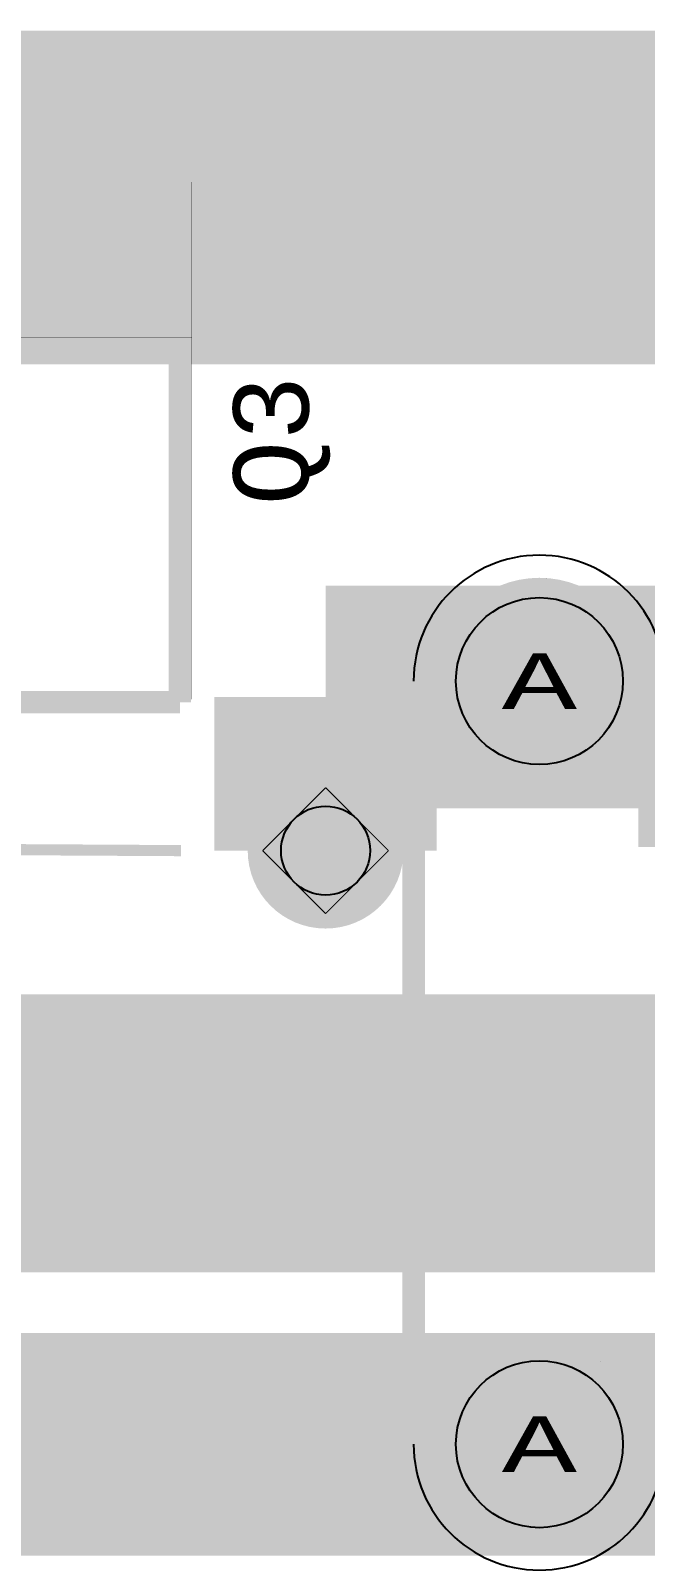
# Model space of a CAD drawing. Extents: x -3 to 268, y -4 to 76.
# Drawn here: x 36.83 to 42.35, y 46.45 to 60.2 of the extents above; entities that cross this region are included whole.
import ezdxf
from ezdxf.enums import TextEntityAlignment as Align

# ---------------------------------------------------------------- set-up
doc = ezdxf.new("R2010")
doc.units = 0
for name, color, linetype in [('3D_INFO_TOP', 1, 'CONTINUOUS'), ('COPPER_BOTTOM', 3, 'CONTINUOUS'), ('COPPER_TOP', 1, 'CONTINUOUS'), ('DRILL', 255, 'CONTINUOUS'), ('DRILL_SYMBOLS', 255, 'CONTINUOUS'), ('SILKSCREEN_TOP', 4, 'CONTINUOUS'), ('SOLDER_MASK_BOTTOM', 212, 'CONTINUOUS'), ('SOLDER_MASK_TOP', 200, 'CONTINUOUS')]:
    doc.layers.add(name, color=color, linetype=linetype)
doc.styles.add('MONOTxtStyle', font='monotxt')

msp = doc.modelspace()

# ---------------------------------------------------------------- hatches: boundary and pattern name
at = {"layer": 'COPPER_BOTTOM'}
for points in [[(42.3298, 54.356), (42.325332, 54.44694), (42.311972, 54.537004), (42.289849, 54.625326), (42.259175, 54.711053), (42.220246, 54.793361), (42.173437, 54.871458), (42.119199, 54.94459), (42.058054, 55.012054), (41.99059, 55.073199), (41.917458, 55.127437), (41.839361, 55.174246), (41.757053, 55.213175), (41.671326, 55.243849), (41.583004, 55.265972), (41.49294, 55.279332), (41.402, 55.2838), (41.31106, 55.279332), (41.220996, 55.265972), (41.132674, 55.243849), (41.046947, 55.213175), (40.964639, 55.174246), (40.886542, 55.127437), (40.81341, 55.073199), (40.745946, 55.012054), (40.684801, 54.94459), (40.630563, 54.871458), (40.583754, 54.793361), (40.544825, 54.711053), (40.514151, 54.625326), (40.492028, 54.537004), (40.478668, 54.44694), (40.4742, 54.356), (40.478668, 54.26506), (40.492028, 54.174996), (40.514151, 54.086674), (40.544825, 54.000947), (40.583754, 53.918639), (40.630563, 53.840542), (40.684801, 53.76741), (40.745946, 53.699946), (40.81341, 53.638801), (40.886542, 53.584563), (40.964639, 53.537754), (41.046947, 53.498825), (41.132674, 53.468151), (41.220996, 53.446028), (41.31106, 53.432668), (41.402, 53.4282), (41.402, 53.606), (41.328488, 53.609612), (41.255683, 53.620412), (41.184287, 53.638295), (41.114988, 53.663091), (41.048453, 53.69456), (40.985323, 53.732398), (40.926206, 53.776243), (40.87167, 53.82567), (40.822243, 53.880206), (40.778398, 53.939323), (40.74056, 54.002453), (40.709091, 54.068988), (40.684295, 54.138287), (40.666412, 54.209683), (40.655612, 54.282488), (40.652, 54.356), (40.655612, 54.429512), (40.666412, 54.502317), (40.684295, 54.573713), (40.709091, 54.643012), (40.74056, 54.709547), (40.778398, 54.772677), (40.822243, 54.831794), (40.87167, 54.88633), (40.926206, 54.935757), (40.985323, 54.979602), (41.048453, 55.01744), (41.114988, 55.048909), (41.184287, 55.073705), (41.255683, 55.091588), (41.328488, 55.102388), (41.402, 55.106), (41.475512, 55.102388), (41.548317, 55.091588), (41.619713, 55.073705), (41.689012, 55.048909), (41.755547, 55.01744), (41.818677, 54.979602), (41.877794, 54.935757), (41.93233, 54.88633), (41.981757, 54.831794), (42.025602, 54.772677), (42.06344, 54.709547), (42.094909, 54.643012), (42.119705, 54.573713), (42.137588, 54.502317), (42.148388, 54.429512), (42.152, 54.356), (42.148388, 54.282488), (42.137588, 54.209683), (42.119705, 54.138287), (42.094909, 54.068988), (42.06344, 54.002453), (42.025602, 53.939323), (41.981757, 53.880206), (41.93233, 53.82567), (41.877794, 53.776243), (41.818677, 53.732398), (41.755547, 53.69456), (41.689012, 53.663091), (41.619713, 53.638295), (41.548317, 53.620412), (41.475512, 53.609612), (41.402, 53.606), (41.402, 53.4282), (41.49294, 53.432668), (41.583004, 53.446028), (41.671326, 53.468151), (41.757053, 53.498825), (41.839361, 53.537754), (41.917458, 53.584563), (41.99059, 53.638801), (42.058054, 53.699946), (42.119199, 53.76741), (42.173437, 53.840542), (42.220246, 53.918639), (42.259175, 54.000947), (42.289849, 54.086674), (42.311972, 54.174996), (42.325332, 54.26506)], [(42.3298, 47.498), (42.325332, 47.58894), (42.311972, 47.679004), (42.289849, 47.767326), (42.259175, 47.853053), (42.220246, 47.935361), (42.173437, 48.013458), (42.119199, 48.08659), (42.058054, 48.154054), (41.99059, 48.215199), (41.917458, 48.269437), (41.839361, 48.316246), (41.757053, 48.355175), (41.671326, 48.385849), (41.583004, 48.407972), (41.49294, 48.421332), (41.402, 48.4258), (41.31106, 48.421332), (41.220996, 48.407972), (41.132674, 48.385849), (41.046947, 48.355175), (40.964639, 48.316246), (40.886542, 48.269437), (40.81341, 48.215199), (40.745946, 48.154054), (40.684801, 48.08659), (40.630563, 48.013458), (40.583754, 47.935361), (40.544825, 47.853053), (40.514151, 47.767326), (40.492028, 47.679004), (40.478668, 47.58894), (40.4742, 47.498), (40.478668, 47.40706), (40.492028, 47.316996), (40.514151, 47.228674), (40.544825, 47.142947), (40.583754, 47.060639), (40.630563, 46.982542), (40.684801, 46.90941), (40.745946, 46.841946), (40.81341, 46.780801), (40.886542, 46.726563), (40.964639, 46.679754), (41.046947, 46.640825), (41.132674, 46.610151), (41.220996, 46.588028), (41.31106, 46.574668), (41.402, 46.5702), (41.402, 46.748), (41.328488, 46.751612), (41.255683, 46.762412), (41.184287, 46.780295), (41.114988, 46.805091), (41.048453, 46.83656), (40.985323, 46.874398), (40.926206, 46.918243), (40.87167, 46.96767), (40.822243, 47.022206), (40.778398, 47.081323), (40.74056, 47.144453), (40.709091, 47.210988), (40.684295, 47.280287), (40.666412, 47.351683), (40.655612, 47.424488), (40.652, 47.498), (40.655612, 47.571512), (40.666412, 47.644317), (40.684295, 47.715713), (40.709091, 47.785012), (40.74056, 47.851547), (40.778398, 47.914677), (40.822243, 47.973794), (40.87167, 48.02833), (40.926206, 48.077757), (40.985323, 48.121602), (41.048453, 48.15944), (41.114988, 48.190909), (41.184287, 48.215705), (41.255683, 48.233588), (41.328488, 48.244388), (41.402, 48.248), (41.475512, 48.244388), (41.548317, 48.233588), (41.619713, 48.215705), (41.689012, 48.190909), (41.755547, 48.15944), (41.818677, 48.121602), (41.877794, 48.077757), (41.93233, 48.02833), (41.981757, 47.973794), (42.025602, 47.914677), (42.06344, 47.851547), (42.094909, 47.785012), (42.119705, 47.715713), (42.137588, 47.644317), (42.148388, 47.571512), (42.152, 47.498), (42.148388, 47.424488), (42.137588, 47.351683), (42.119705, 47.280287), (42.094909, 47.210988), (42.06344, 47.144453), (42.025602, 47.081323), (41.981757, 47.022206), (41.93233, 46.96767), (41.877794, 46.918243), (41.818677, 46.874398), (41.755547, 46.83656), (41.689012, 46.805091), (41.619713, 46.780295), (41.548317, 46.762412), (41.475512, 46.751612), (41.402, 46.748), (41.402, 46.5702), (41.49294, 46.574668), (41.583004, 46.588028), (41.671326, 46.610151), (41.757053, 46.640825), (41.839361, 46.679754), (41.917458, 46.726563), (41.99059, 46.780801), (42.058054, 46.841946), (42.119199, 46.90941), (42.173437, 46.982542), (42.220246, 47.060639), (42.259175, 47.142947), (42.289849, 47.228674), (42.311972, 47.316996), (42.325332, 47.40706)]]:
    msp.add_hatch(color=256, dxfattribs=at).paths.add_polyline_path(points)
h = msp.add_hatch(color=256, dxfattribs=at)
edge = h.paths.add_edge_path()
edge.add_arc((39.48, 52.832), 0.7, 0, 360)
edge = h.paths.add_edge_path()
edge.add_arc((39.48, 52.832), 0.4, 0, 360)
at = {"layer": 'COPPER_TOP'}
for points in [[(42.3298, 54.356), (42.325332, 54.44694), (42.311972, 54.537004), (42.289849, 54.625326), (42.259175, 54.711053), (42.220246, 54.793361), (42.173437, 54.871458), (42.119199, 54.94459), (42.058054, 55.012054), (41.99059, 55.073199), (41.917458, 55.127437), (41.839361, 55.174246), (41.757053, 55.213175), (41.671326, 55.243849), (41.583004, 55.265972), (41.49294, 55.279332), (41.402, 55.2838), (41.31106, 55.279332), (41.220996, 55.265972), (41.132674, 55.243849), (41.046947, 55.213175), (40.964639, 55.174246), (40.886542, 55.127437), (40.81341, 55.073199), (40.745946, 55.012054), (40.684801, 54.94459), (40.630563, 54.871458), (40.583754, 54.793361), (40.544825, 54.711053), (40.514151, 54.625326), (40.492028, 54.537004), (40.478668, 54.44694), (40.4742, 54.356), (40.478668, 54.26506), (40.492028, 54.174996), (40.514151, 54.086674), (40.544825, 54.000947), (40.583754, 53.918639), (40.630563, 53.840542), (40.684801, 53.76741), (40.745946, 53.699946), (40.81341, 53.638801), (40.886542, 53.584563), (40.964639, 53.537754), (41.046947, 53.498825), (41.132674, 53.468151), (41.220996, 53.446028), (41.31106, 53.432668), (41.402, 53.4282), (41.402, 53.606), (41.328488, 53.609612), (41.255683, 53.620412), (41.184287, 53.638295), (41.114988, 53.663091), (41.048453, 53.69456), (40.985323, 53.732398), (40.926206, 53.776243), (40.87167, 53.82567), (40.822243, 53.880206), (40.778398, 53.939323), (40.74056, 54.002453), (40.709091, 54.068988), (40.684295, 54.138287), (40.666412, 54.209683), (40.655612, 54.282488), (40.652, 54.356), (40.655612, 54.429512), (40.666412, 54.502317), (40.684295, 54.573713), (40.709091, 54.643012), (40.74056, 54.709547), (40.778398, 54.772677), (40.822243, 54.831794), (40.87167, 54.88633), (40.926206, 54.935757), (40.985323, 54.979602), (41.048453, 55.01744), (41.114988, 55.048909), (41.184287, 55.073705), (41.255683, 55.091588), (41.328488, 55.102388), (41.402, 55.106), (41.475512, 55.102388), (41.548317, 55.091588), (41.619713, 55.073705), (41.689012, 55.048909), (41.755547, 55.01744), (41.818677, 54.979602), (41.877794, 54.935757), (41.93233, 54.88633), (41.981757, 54.831794), (42.025602, 54.772677), (42.06344, 54.709547), (42.094909, 54.643012), (42.119705, 54.573713), (42.137588, 54.502317), (42.148388, 54.429512), (42.152, 54.356), (42.148388, 54.282488), (42.137588, 54.209683), (42.119705, 54.138287), (42.094909, 54.068988), (42.06344, 54.002453), (42.025602, 53.939323), (41.981757, 53.880206), (41.93233, 53.82567), (41.877794, 53.776243), (41.818677, 53.732398), (41.755547, 53.69456), (41.689012, 53.663091), (41.619713, 53.638295), (41.548317, 53.620412), (41.475512, 53.609612), (41.402, 53.606), (41.402, 53.4282), (41.49294, 53.432668), (41.583004, 53.446028), (41.671326, 53.468151), (41.757053, 53.498825), (41.839361, 53.537754), (41.917458, 53.584563), (41.99059, 53.638801), (42.058054, 53.699946), (42.119199, 53.76741), (42.173437, 53.840542), (42.220246, 53.918639), (42.259175, 54.000947), (42.289849, 54.086674), (42.311972, 54.174996), (42.325332, 54.26506)], [(42.3298, 47.498), (42.325332, 47.58894), (42.311972, 47.679004), (42.289849, 47.767326), (42.259175, 47.853053), (42.220246, 47.935361), (42.173437, 48.013458), (42.119199, 48.08659), (42.058054, 48.154054), (41.99059, 48.215199), (41.917458, 48.269437), (41.839361, 48.316246), (41.757053, 48.355175), (41.671326, 48.385849), (41.583004, 48.407972), (41.49294, 48.421332), (41.402, 48.4258), (41.31106, 48.421332), (41.220996, 48.407972), (41.132674, 48.385849), (41.046947, 48.355175), (40.964639, 48.316246), (40.886542, 48.269437), (40.81341, 48.215199), (40.745946, 48.154054), (40.684801, 48.08659), (40.630563, 48.013458), (40.583754, 47.935361), (40.544825, 47.853053), (40.514151, 47.767326), (40.492028, 47.679004), (40.478668, 47.58894), (40.4742, 47.498), (40.478668, 47.40706), (40.492028, 47.316996), (40.514151, 47.228674), (40.544825, 47.142947), (40.583754, 47.060639), (40.630563, 46.982542), (40.684801, 46.90941), (40.745946, 46.841946), (40.81341, 46.780801), (40.886542, 46.726563), (40.964639, 46.679754), (41.046947, 46.640825), (41.132674, 46.610151), (41.220996, 46.588028), (41.31106, 46.574668), (41.402, 46.5702), (41.402, 46.748), (41.328488, 46.751612), (41.255683, 46.762412), (41.184287, 46.780295), (41.114988, 46.805091), (41.048453, 46.83656), (40.985323, 46.874398), (40.926206, 46.918243), (40.87167, 46.96767), (40.822243, 47.022206), (40.778398, 47.081323), (40.74056, 47.144453), (40.709091, 47.210988), (40.684295, 47.280287), (40.666412, 47.351683), (40.655612, 47.424488), (40.652, 47.498), (40.655612, 47.571512), (40.666412, 47.644317), (40.684295, 47.715713), (40.709091, 47.785012), (40.74056, 47.851547), (40.778398, 47.914677), (40.822243, 47.973794), (40.87167, 48.02833), (40.926206, 48.077757), (40.985323, 48.121602), (41.048453, 48.15944), (41.114988, 48.190909), (41.184287, 48.215705), (41.255683, 48.233588), (41.328488, 48.244388), (41.402, 48.248), (41.475512, 48.244388), (41.548317, 48.233588), (41.619713, 48.215705), (41.689012, 48.190909), (41.755547, 48.15944), (41.818677, 48.121602), (41.877794, 48.077757), (41.93233, 48.02833), (41.981757, 47.973794), (42.025602, 47.914677), (42.06344, 47.851547), (42.094909, 47.785012), (42.119705, 47.715713), (42.137588, 47.644317), (42.148388, 47.571512), (42.152, 47.498), (42.148388, 47.424488), (42.137588, 47.351683), (42.119705, 47.280287), (42.094909, 47.210988), (42.06344, 47.144453), (42.025602, 47.081323), (41.981757, 47.022206), (41.93233, 46.96767), (41.877794, 46.918243), (41.818677, 46.874398), (41.755547, 46.83656), (41.689012, 46.805091), (41.619713, 46.780295), (41.548317, 46.762412), (41.475512, 46.751612), (41.402, 46.748), (41.402, 46.5702), (41.49294, 46.574668), (41.583004, 46.588028), (41.671326, 46.610151), (41.757053, 46.640825), (41.839361, 46.679754), (41.917458, 46.726563), (41.99059, 46.780801), (42.058054, 46.841946), (42.119199, 46.90941), (42.173437, 46.982542), (42.220246, 47.060639), (42.259175, 47.142947), (42.289849, 47.228674), (42.311972, 47.316996), (42.325332, 47.40706)]]:
    msp.add_hatch(color=256, dxfattribs=at).paths.add_polyline_path(points)
h = msp.add_hatch(color=256, dxfattribs=at)
edge = h.paths.add_edge_path()
edge.add_arc((39.48, 52.832), 0.7, 0, 360)
edge = h.paths.add_edge_path()
edge.add_arc((39.48, 52.832), 0.4, 0, 360)
at = {"layer": 'DRILL'}
h = msp.add_hatch(color=255, dxfattribs=at)
edge = h.paths.add_edge_path()
edge.add_arc((41.402, 54.356), 0.75, 0, 360)
h = msp.add_hatch(color=255, dxfattribs=at)
edge = h.paths.add_edge_path()
edge.add_arc((39.48, 52.832), 0.4, 0, 360)
h = msp.add_hatch(color=255, dxfattribs=at)
edge = h.paths.add_edge_path()
edge.add_arc((41.402, 47.498), 0.75, 0, 360)
at = {"layer": 'SOLDER_MASK_BOTTOM'}
for points in [[(42.3298, 54.356), (42.325332, 54.44694), (42.311972, 54.537004), (42.289849, 54.625326), (42.259175, 54.711053), (42.220246, 54.793361), (42.173437, 54.871458), (42.119199, 54.94459), (42.058054, 55.012054), (41.99059, 55.073199), (41.917458, 55.127437), (41.839361, 55.174246), (41.757053, 55.213175), (41.671326, 55.243849), (41.583004, 55.265972), (41.49294, 55.279332), (41.402, 55.2838), (41.31106, 55.279332), (41.220996, 55.265972), (41.132674, 55.243849), (41.046947, 55.213175), (40.964639, 55.174246), (40.886542, 55.127437), (40.81341, 55.073199), (40.745946, 55.012054), (40.684801, 54.94459), (40.630563, 54.871458), (40.583754, 54.793361), (40.544825, 54.711053), (40.514151, 54.625326), (40.492028, 54.537004), (40.478668, 54.44694), (40.4742, 54.356), (40.478668, 54.26506), (40.492028, 54.174996), (40.514151, 54.086674), (40.544825, 54.000947), (40.583754, 53.918639), (40.630563, 53.840542), (40.684801, 53.76741), (40.745946, 53.699946), (40.81341, 53.638801), (40.886542, 53.584563), (40.964639, 53.537754), (41.046947, 53.498825), (41.132674, 53.468151), (41.220996, 53.446028), (41.31106, 53.432668), (41.402, 53.4282), (41.402, 53.606), (41.328488, 53.609612), (41.255683, 53.620412), (41.184287, 53.638295), (41.114988, 53.663091), (41.048453, 53.69456), (40.985323, 53.732398), (40.926206, 53.776243), (40.87167, 53.82567), (40.822243, 53.880206), (40.778398, 53.939323), (40.74056, 54.002453), (40.709091, 54.068988), (40.684295, 54.138287), (40.666412, 54.209683), (40.655612, 54.282488), (40.652, 54.356), (40.655612, 54.429512), (40.666412, 54.502317), (40.684295, 54.573713), (40.709091, 54.643012), (40.74056, 54.709547), (40.778398, 54.772677), (40.822243, 54.831794), (40.87167, 54.88633), (40.926206, 54.935757), (40.985323, 54.979602), (41.048453, 55.01744), (41.114988, 55.048909), (41.184287, 55.073705), (41.255683, 55.091588), (41.328488, 55.102388), (41.402, 55.106), (41.475512, 55.102388), (41.548317, 55.091588), (41.619713, 55.073705), (41.689012, 55.048909), (41.755547, 55.01744), (41.818677, 54.979602), (41.877794, 54.935757), (41.93233, 54.88633), (41.981757, 54.831794), (42.025602, 54.772677), (42.06344, 54.709547), (42.094909, 54.643012), (42.119705, 54.573713), (42.137588, 54.502317), (42.148388, 54.429512), (42.152, 54.356), (42.148388, 54.282488), (42.137588, 54.209683), (42.119705, 54.138287), (42.094909, 54.068988), (42.06344, 54.002453), (42.025602, 53.939323), (41.981757, 53.880206), (41.93233, 53.82567), (41.877794, 53.776243), (41.818677, 53.732398), (41.755547, 53.69456), (41.689012, 53.663091), (41.619713, 53.638295), (41.548317, 53.620412), (41.475512, 53.609612), (41.402, 53.606), (41.402, 53.4282), (41.49294, 53.432668), (41.583004, 53.446028), (41.671326, 53.468151), (41.757053, 53.498825), (41.839361, 53.537754), (41.917458, 53.584563), (41.99059, 53.638801), (42.058054, 53.699946), (42.119199, 53.76741), (42.173437, 53.840542), (42.220246, 53.918639), (42.259175, 54.000947), (42.289849, 54.086674), (42.311972, 54.174996), (42.325332, 54.26506)], [(42.3298, 47.498), (42.325332, 47.58894), (42.311972, 47.679004), (42.289849, 47.767326), (42.259175, 47.853053), (42.220246, 47.935361), (42.173437, 48.013458), (42.119199, 48.08659), (42.058054, 48.154054), (41.99059, 48.215199), (41.917458, 48.269437), (41.839361, 48.316246), (41.757053, 48.355175), (41.671326, 48.385849), (41.583004, 48.407972), (41.49294, 48.421332), (41.402, 48.4258), (41.31106, 48.421332), (41.220996, 48.407972), (41.132674, 48.385849), (41.046947, 48.355175), (40.964639, 48.316246), (40.886542, 48.269437), (40.81341, 48.215199), (40.745946, 48.154054), (40.684801, 48.08659), (40.630563, 48.013458), (40.583754, 47.935361), (40.544825, 47.853053), (40.514151, 47.767326), (40.492028, 47.679004), (40.478668, 47.58894), (40.4742, 47.498), (40.478668, 47.40706), (40.492028, 47.316996), (40.514151, 47.228674), (40.544825, 47.142947), (40.583754, 47.060639), (40.630563, 46.982542), (40.684801, 46.90941), (40.745946, 46.841946), (40.81341, 46.780801), (40.886542, 46.726563), (40.964639, 46.679754), (41.046947, 46.640825), (41.132674, 46.610151), (41.220996, 46.588028), (41.31106, 46.574668), (41.402, 46.5702), (41.402, 46.748), (41.328488, 46.751612), (41.255683, 46.762412), (41.184287, 46.780295), (41.114988, 46.805091), (41.048453, 46.83656), (40.985323, 46.874398), (40.926206, 46.918243), (40.87167, 46.96767), (40.822243, 47.022206), (40.778398, 47.081323), (40.74056, 47.144453), (40.709091, 47.210988), (40.684295, 47.280287), (40.666412, 47.351683), (40.655612, 47.424488), (40.652, 47.498), (40.655612, 47.571512), (40.666412, 47.644317), (40.684295, 47.715713), (40.709091, 47.785012), (40.74056, 47.851547), (40.778398, 47.914677), (40.822243, 47.973794), (40.87167, 48.02833), (40.926206, 48.077757), (40.985323, 48.121602), (41.048453, 48.15944), (41.114988, 48.190909), (41.184287, 48.215705), (41.255683, 48.233588), (41.328488, 48.244388), (41.402, 48.248), (41.475512, 48.244388), (41.548317, 48.233588), (41.619713, 48.215705), (41.689012, 48.190909), (41.755547, 48.15944), (41.818677, 48.121602), (41.877794, 48.077757), (41.93233, 48.02833), (41.981757, 47.973794), (42.025602, 47.914677), (42.06344, 47.851547), (42.094909, 47.785012), (42.119705, 47.715713), (42.137588, 47.644317), (42.148388, 47.571512), (42.152, 47.498), (42.148388, 47.424488), (42.137588, 47.351683), (42.119705, 47.280287), (42.094909, 47.210988), (42.06344, 47.144453), (42.025602, 47.081323), (41.981757, 47.022206), (41.93233, 46.96767), (41.877794, 46.918243), (41.818677, 46.874398), (41.755547, 46.83656), (41.689012, 46.805091), (41.619713, 46.780295), (41.548317, 46.762412), (41.475512, 46.751612), (41.402, 46.748), (41.402, 46.5702), (41.49294, 46.574668), (41.583004, 46.588028), (41.671326, 46.610151), (41.757053, 46.640825), (41.839361, 46.679754), (41.917458, 46.726563), (41.99059, 46.780801), (42.058054, 46.841946), (42.119199, 46.90941), (42.173437, 46.982542), (42.220246, 47.060639), (42.259175, 47.142947), (42.289849, 47.228674), (42.311972, 47.316996), (42.325332, 47.40706)]]:
    msp.add_hatch(color=212, dxfattribs=at).paths.add_polyline_path(points)
h = msp.add_hatch(color=256, dxfattribs=at)
edge = h.paths.add_edge_path()
edge.add_arc((39.48, 52.832), 0.7, 0, 360)
edge = h.paths.add_edge_path()
edge.add_arc((39.48, 52.832), 0.4, 0, 360)
at = {"layer": 'SOLDER_MASK_TOP'}
for points in [[(42.3298, 54.356), (42.325332, 54.44694), (42.311972, 54.537004), (42.289849, 54.625326), (42.259175, 54.711053), (42.220246, 54.793361), (42.173437, 54.871458), (42.119199, 54.94459), (42.058054, 55.012054), (41.99059, 55.073199), (41.917458, 55.127437), (41.839361, 55.174246), (41.757053, 55.213175), (41.671326, 55.243849), (41.583004, 55.265972), (41.49294, 55.279332), (41.402, 55.2838), (41.31106, 55.279332), (41.220996, 55.265972), (41.132674, 55.243849), (41.046947, 55.213175), (40.964639, 55.174246), (40.886542, 55.127437), (40.81341, 55.073199), (40.745946, 55.012054), (40.684801, 54.94459), (40.630563, 54.871458), (40.583754, 54.793361), (40.544825, 54.711053), (40.514151, 54.625326), (40.492028, 54.537004), (40.478668, 54.44694), (40.4742, 54.356), (40.478668, 54.26506), (40.492028, 54.174996), (40.514151, 54.086674), (40.544825, 54.000947), (40.583754, 53.918639), (40.630563, 53.840542), (40.684801, 53.76741), (40.745946, 53.699946), (40.81341, 53.638801), (40.886542, 53.584563), (40.964639, 53.537754), (41.046947, 53.498825), (41.132674, 53.468151), (41.220996, 53.446028), (41.31106, 53.432668), (41.402, 53.4282), (41.402, 53.606), (41.328488, 53.609612), (41.255683, 53.620412), (41.184287, 53.638295), (41.114988, 53.663091), (41.048453, 53.69456), (40.985323, 53.732398), (40.926206, 53.776243), (40.87167, 53.82567), (40.822243, 53.880206), (40.778398, 53.939323), (40.74056, 54.002453), (40.709091, 54.068988), (40.684295, 54.138287), (40.666412, 54.209683), (40.655612, 54.282488), (40.652, 54.356), (40.655612, 54.429512), (40.666412, 54.502317), (40.684295, 54.573713), (40.709091, 54.643012), (40.74056, 54.709547), (40.778398, 54.772677), (40.822243, 54.831794), (40.87167, 54.88633), (40.926206, 54.935757), (40.985323, 54.979602), (41.048453, 55.01744), (41.114988, 55.048909), (41.184287, 55.073705), (41.255683, 55.091588), (41.328488, 55.102388), (41.402, 55.106), (41.475512, 55.102388), (41.548317, 55.091588), (41.619713, 55.073705), (41.689012, 55.048909), (41.755547, 55.01744), (41.818677, 54.979602), (41.877794, 54.935757), (41.93233, 54.88633), (41.981757, 54.831794), (42.025602, 54.772677), (42.06344, 54.709547), (42.094909, 54.643012), (42.119705, 54.573713), (42.137588, 54.502317), (42.148388, 54.429512), (42.152, 54.356), (42.148388, 54.282488), (42.137588, 54.209683), (42.119705, 54.138287), (42.094909, 54.068988), (42.06344, 54.002453), (42.025602, 53.939323), (41.981757, 53.880206), (41.93233, 53.82567), (41.877794, 53.776243), (41.818677, 53.732398), (41.755547, 53.69456), (41.689012, 53.663091), (41.619713, 53.638295), (41.548317, 53.620412), (41.475512, 53.609612), (41.402, 53.606), (41.402, 53.4282), (41.49294, 53.432668), (41.583004, 53.446028), (41.671326, 53.468151), (41.757053, 53.498825), (41.839361, 53.537754), (41.917458, 53.584563), (41.99059, 53.638801), (42.058054, 53.699946), (42.119199, 53.76741), (42.173437, 53.840542), (42.220246, 53.918639), (42.259175, 54.000947), (42.289849, 54.086674), (42.311972, 54.174996), (42.325332, 54.26506)], [(42.3298, 47.498), (42.325332, 47.58894), (42.311972, 47.679004), (42.289849, 47.767326), (42.259175, 47.853053), (42.220246, 47.935361), (42.173437, 48.013458), (42.119199, 48.08659), (42.058054, 48.154054), (41.99059, 48.215199), (41.917458, 48.269437), (41.839361, 48.316246), (41.757053, 48.355175), (41.671326, 48.385849), (41.583004, 48.407972), (41.49294, 48.421332), (41.402, 48.4258), (41.31106, 48.421332), (41.220996, 48.407972), (41.132674, 48.385849), (41.046947, 48.355175), (40.964639, 48.316246), (40.886542, 48.269437), (40.81341, 48.215199), (40.745946, 48.154054), (40.684801, 48.08659), (40.630563, 48.013458), (40.583754, 47.935361), (40.544825, 47.853053), (40.514151, 47.767326), (40.492028, 47.679004), (40.478668, 47.58894), (40.4742, 47.498), (40.478668, 47.40706), (40.492028, 47.316996), (40.514151, 47.228674), (40.544825, 47.142947), (40.583754, 47.060639), (40.630563, 46.982542), (40.684801, 46.90941), (40.745946, 46.841946), (40.81341, 46.780801), (40.886542, 46.726563), (40.964639, 46.679754), (41.046947, 46.640825), (41.132674, 46.610151), (41.220996, 46.588028), (41.31106, 46.574668), (41.402, 46.5702), (41.402, 46.748), (41.328488, 46.751612), (41.255683, 46.762412), (41.184287, 46.780295), (41.114988, 46.805091), (41.048453, 46.83656), (40.985323, 46.874398), (40.926206, 46.918243), (40.87167, 46.96767), (40.822243, 47.022206), (40.778398, 47.081323), (40.74056, 47.144453), (40.709091, 47.210988), (40.684295, 47.280287), (40.666412, 47.351683), (40.655612, 47.424488), (40.652, 47.498), (40.655612, 47.571512), (40.666412, 47.644317), (40.684295, 47.715713), (40.709091, 47.785012), (40.74056, 47.851547), (40.778398, 47.914677), (40.822243, 47.973794), (40.87167, 48.02833), (40.926206, 48.077757), (40.985323, 48.121602), (41.048453, 48.15944), (41.114988, 48.190909), (41.184287, 48.215705), (41.255683, 48.233588), (41.328488, 48.244388), (41.402, 48.248), (41.475512, 48.244388), (41.548317, 48.233588), (41.619713, 48.215705), (41.689012, 48.190909), (41.755547, 48.15944), (41.818677, 48.121602), (41.877794, 48.077757), (41.93233, 48.02833), (41.981757, 47.973794), (42.025602, 47.914677), (42.06344, 47.851547), (42.094909, 47.785012), (42.119705, 47.715713), (42.137588, 47.644317), (42.148388, 47.571512), (42.152, 47.498), (42.148388, 47.424488), (42.137588, 47.351683), (42.119705, 47.280287), (42.094909, 47.210988), (42.06344, 47.144453), (42.025602, 47.081323), (41.981757, 47.022206), (41.93233, 46.96767), (41.877794, 46.918243), (41.818677, 46.874398), (41.755547, 46.83656), (41.689012, 46.805091), (41.619713, 46.780295), (41.548317, 46.762412), (41.475512, 46.751612), (41.402, 46.748), (41.402, 46.5702), (41.49294, 46.574668), (41.583004, 46.588028), (41.671326, 46.610151), (41.757053, 46.640825), (41.839361, 46.679754), (41.917458, 46.726563), (41.99059, 46.780801), (42.058054, 46.841946), (42.119199, 46.90941), (42.173437, 46.982542), (42.220246, 47.060639), (42.259175, 47.142947), (42.289849, 47.228674), (42.311972, 47.316996), (42.325332, 47.40706)]]:
    msp.add_hatch(color=200, dxfattribs=at).paths.add_polyline_path(points)
h = msp.add_hatch(color=256, dxfattribs=at)
edge = h.paths.add_edge_path()
edge.add_arc((39.48, 52.832), 0.7, 0, 360)
edge = h.paths.add_edge_path()
edge.add_arc((39.48, 52.832), 0.4, 0, 360)

# ---------------------------------------------------------------- linework, layer by layer
at = {"layer": '3D_INFO_TOP', "color": 1, "const_width": 0.001}
for points in [[(27.762199, 58.840098), (38.277799, 58.840098)], [(27.762199, 58.840098), (38.277799, 58.840098)], [(38.277799, 58.840098), (38.277799, 54.191898)], [(38.277799, 58.840098), (38.277799, 57.443098)], [(38.277799, 57.443098), (27.762199, 57.443098)], [(38.277799, 54.191898), (27.762199, 54.191898)]]:
    msp.add_lwpolyline(points, dxfattribs=at)
at = {"layer": 'COPPER_BOTTOM', "color": 3}
for points, const_width in [([(12.6731, 58.7009), (78.4591, 58.7009)], 3), ([(39.48, 52.832), (39.48, 54.212)], 2), ([(39.48, 54.212), (43.29, 54.212)], 2), ([(43.29, 54.212), (43.29, 52.866)], 2), ([(59.436, 50.292), (15.748, 50.292)], 2.5), ([(69.596, 47.498), (26.416, 47.498)], 2)]:
    msp.add_lwpolyline(points, dxfattribs=dict(at, const_width=const_width))
at = {"layer": 'COPPER_BOTTOM', "const_width": 0.000001}
for points in [[(42.3298, 54.356), (42.325332, 54.44694), (42.311972, 54.537004), (42.289849, 54.625326), (42.259175, 54.711053), (42.220246, 54.793361), (42.173437, 54.871458), (42.119199, 54.94459), (42.058054, 55.012054), (41.99059, 55.073199), (41.917458, 55.127437), (41.839361, 55.174246), (41.757053, 55.213175), (41.671326, 55.243849), (41.583004, 55.265972), (41.49294, 55.279332), (41.402, 55.2838), (41.31106, 55.279332), (41.220996, 55.265972), (41.132674, 55.243849), (41.046947, 55.213175), (40.964639, 55.174246), (40.886542, 55.127437), (40.81341, 55.073199), (40.745946, 55.012054), (40.684801, 54.94459), (40.630563, 54.871458), (40.583754, 54.793361), (40.544825, 54.711053), (40.514151, 54.625326), (40.492028, 54.537004), (40.478668, 54.44694), (40.4742, 54.356), (40.478668, 54.26506), (40.492028, 54.174996), (40.514151, 54.086674), (40.544825, 54.000947), (40.583754, 53.918639), (40.630563, 53.840542), (40.684801, 53.76741), (40.745946, 53.699946), (40.81341, 53.638801), (40.886542, 53.584563), (40.964639, 53.537754), (41.046947, 53.498825), (41.132674, 53.468151), (41.220996, 53.446028), (41.31106, 53.432668), (41.402, 53.4282), (41.402, 53.606), (41.328488, 53.609612), (41.255683, 53.620412), (41.184287, 53.638295), (41.114988, 53.663091), (41.048453, 53.69456), (40.985323, 53.732398), (40.926206, 53.776243), (40.87167, 53.82567), (40.822243, 53.880206), (40.778398, 53.939323), (40.74056, 54.002453), (40.709091, 54.068988), (40.684295, 54.138287), (40.666412, 54.209683), (40.655612, 54.282488), (40.652, 54.356), (40.655612, 54.429512), (40.666412, 54.502317), (40.684295, 54.573713), (40.709091, 54.643012), (40.74056, 54.709547), (40.778398, 54.772677), (40.822243, 54.831794), (40.87167, 54.88633), (40.926206, 54.935757), (40.985323, 54.979602), (41.048453, 55.01744), (41.114988, 55.048909), (41.184287, 55.073705), (41.255683, 55.091588), (41.328488, 55.102388), (41.402, 55.106), (41.475512, 55.102388), (41.548317, 55.091588), (41.619713, 55.073705), (41.689012, 55.048909), (41.755547, 55.01744), (41.818677, 54.979602), (41.877794, 54.935757), (41.93233, 54.88633), (41.981757, 54.831794), (42.025602, 54.772677), (42.06344, 54.709547), (42.094909, 54.643012), (42.119705, 54.573713), (42.137588, 54.502317), (42.148388, 54.429512), (42.152, 54.356), (42.148388, 54.282488), (42.137588, 54.209683), (42.119705, 54.138287), (42.094909, 54.068988), (42.06344, 54.002453), (42.025602, 53.939323), (41.981757, 53.880206), (41.93233, 53.82567), (41.877794, 53.776243), (41.818677, 53.732398), (41.755547, 53.69456), (41.689012, 53.663091), (41.619713, 53.638295), (41.548317, 53.620412), (41.475512, 53.609612), (41.402, 53.606), (41.402, 53.4282), (41.49294, 53.432668), (41.583004, 53.446028), (41.671326, 53.468151), (41.757053, 53.498825), (41.839361, 53.537754), (41.917458, 53.584563), (41.99059, 53.638801), (42.058054, 53.699946), (42.119199, 53.76741), (42.173437, 53.840542), (42.220246, 53.918639), (42.259175, 54.000947), (42.289849, 54.086674), (42.311972, 54.174996), (42.325332, 54.26506), (42.3298, 54.356)], [(42.3298, 47.498), (42.325332, 47.58894), (42.311972, 47.679004), (42.289849, 47.767326), (42.259175, 47.853053), (42.220246, 47.935361), (42.173437, 48.013458), (42.119199, 48.08659), (42.058054, 48.154054), (41.99059, 48.215199), (41.917458, 48.269437), (41.839361, 48.316246), (41.757053, 48.355175), (41.671326, 48.385849), (41.583004, 48.407972), (41.49294, 48.421332), (41.402, 48.4258), (41.31106, 48.421332), (41.220996, 48.407972), (41.132674, 48.385849), (41.046947, 48.355175), (40.964639, 48.316246), (40.886542, 48.269437), (40.81341, 48.215199), (40.745946, 48.154054), (40.684801, 48.08659), (40.630563, 48.013458), (40.583754, 47.935361), (40.544825, 47.853053), (40.514151, 47.767326), (40.492028, 47.679004), (40.478668, 47.58894), (40.4742, 47.498), (40.478668, 47.40706), (40.492028, 47.316996), (40.514151, 47.228674), (40.544825, 47.142947), (40.583754, 47.060639), (40.630563, 46.982542), (40.684801, 46.90941), (40.745946, 46.841946), (40.81341, 46.780801), (40.886542, 46.726563), (40.964639, 46.679754), (41.046947, 46.640825), (41.132674, 46.610151), (41.220996, 46.588028), (41.31106, 46.574668), (41.402, 46.5702), (41.402, 46.748), (41.328488, 46.751612), (41.255683, 46.762412), (41.184287, 46.780295), (41.114988, 46.805091), (41.048453, 46.83656), (40.985323, 46.874398), (40.926206, 46.918243), (40.87167, 46.96767), (40.822243, 47.022206), (40.778398, 47.081323), (40.74056, 47.144453), (40.709091, 47.210988), (40.684295, 47.280287), (40.666412, 47.351683), (40.655612, 47.424488), (40.652, 47.498), (40.655612, 47.571512), (40.666412, 47.644317), (40.684295, 47.715713), (40.709091, 47.785012), (40.74056, 47.851547), (40.778398, 47.914677), (40.822243, 47.973794), (40.87167, 48.02833), (40.926206, 48.077757), (40.985323, 48.121602), (41.048453, 48.15944), (41.114988, 48.190909), (41.184287, 48.215705), (41.255683, 48.233588), (41.328488, 48.244388), (41.402, 48.248), (41.475512, 48.244388), (41.548317, 48.233588), (41.619713, 48.215705), (41.689012, 48.190909), (41.755547, 48.15944), (41.818677, 48.121602), (41.877794, 48.077757), (41.93233, 48.02833), (41.981757, 47.973794), (42.025602, 47.914677), (42.06344, 47.851547), (42.094909, 47.785012), (42.119705, 47.715713), (42.137588, 47.644317), (42.148388, 47.571512), (42.152, 47.498), (42.148388, 47.424488), (42.137588, 47.351683), (42.119705, 47.280287), (42.094909, 47.210988), (42.06344, 47.144453), (42.025602, 47.081323), (41.981757, 47.022206), (41.93233, 46.96767), (41.877794, 46.918243), (41.818677, 46.874398), (41.755547, 46.83656), (41.689012, 46.805091), (41.619713, 46.780295), (41.548317, 46.762412), (41.475512, 46.751612), (41.402, 46.748), (41.402, 46.5702), (41.49294, 46.574668), (41.583004, 46.588028), (41.671326, 46.610151), (41.757053, 46.640825), (41.839361, 46.679754), (41.917458, 46.726563), (41.99059, 46.780801), (42.058054, 46.841946), (42.119199, 46.90941), (42.173437, 46.982542), (42.220246, 47.060639), (42.259175, 47.142947), (42.289849, 47.228674), (42.311972, 47.316996), (42.325332, 47.40706), (42.3298, 47.498)]]:
    msp.add_lwpolyline(points, dxfattribs=at)
at = {"layer": 'COPPER_TOP', "const_width": 0.000001}
for points in [[(42.3298, 54.356), (42.325332, 54.44694), (42.311972, 54.537004), (42.289849, 54.625326), (42.259175, 54.711053), (42.220246, 54.793361), (42.173437, 54.871458), (42.119199, 54.94459), (42.058054, 55.012054), (41.99059, 55.073199), (41.917458, 55.127437), (41.839361, 55.174246), (41.757053, 55.213175), (41.671326, 55.243849), (41.583004, 55.265972), (41.49294, 55.279332), (41.402, 55.2838), (41.31106, 55.279332), (41.220996, 55.265972), (41.132674, 55.243849), (41.046947, 55.213175), (40.964639, 55.174246), (40.886542, 55.127437), (40.81341, 55.073199), (40.745946, 55.012054), (40.684801, 54.94459), (40.630563, 54.871458), (40.583754, 54.793361), (40.544825, 54.711053), (40.514151, 54.625326), (40.492028, 54.537004), (40.478668, 54.44694), (40.4742, 54.356), (40.478668, 54.26506), (40.492028, 54.174996), (40.514151, 54.086674), (40.544825, 54.000947), (40.583754, 53.918639), (40.630563, 53.840542), (40.684801, 53.76741), (40.745946, 53.699946), (40.81341, 53.638801), (40.886542, 53.584563), (40.964639, 53.537754), (41.046947, 53.498825), (41.132674, 53.468151), (41.220996, 53.446028), (41.31106, 53.432668), (41.402, 53.4282), (41.402, 53.606), (41.328488, 53.609612), (41.255683, 53.620412), (41.184287, 53.638295), (41.114988, 53.663091), (41.048453, 53.69456), (40.985323, 53.732398), (40.926206, 53.776243), (40.87167, 53.82567), (40.822243, 53.880206), (40.778398, 53.939323), (40.74056, 54.002453), (40.709091, 54.068988), (40.684295, 54.138287), (40.666412, 54.209683), (40.655612, 54.282488), (40.652, 54.356), (40.655612, 54.429512), (40.666412, 54.502317), (40.684295, 54.573713), (40.709091, 54.643012), (40.74056, 54.709547), (40.778398, 54.772677), (40.822243, 54.831794), (40.87167, 54.88633), (40.926206, 54.935757), (40.985323, 54.979602), (41.048453, 55.01744), (41.114988, 55.048909), (41.184287, 55.073705), (41.255683, 55.091588), (41.328488, 55.102388), (41.402, 55.106), (41.475512, 55.102388), (41.548317, 55.091588), (41.619713, 55.073705), (41.689012, 55.048909), (41.755547, 55.01744), (41.818677, 54.979602), (41.877794, 54.935757), (41.93233, 54.88633), (41.981757, 54.831794), (42.025602, 54.772677), (42.06344, 54.709547), (42.094909, 54.643012), (42.119705, 54.573713), (42.137588, 54.502317), (42.148388, 54.429512), (42.152, 54.356), (42.148388, 54.282488), (42.137588, 54.209683), (42.119705, 54.138287), (42.094909, 54.068988), (42.06344, 54.002453), (42.025602, 53.939323), (41.981757, 53.880206), (41.93233, 53.82567), (41.877794, 53.776243), (41.818677, 53.732398), (41.755547, 53.69456), (41.689012, 53.663091), (41.619713, 53.638295), (41.548317, 53.620412), (41.475512, 53.609612), (41.402, 53.606), (41.402, 53.4282), (41.49294, 53.432668), (41.583004, 53.446028), (41.671326, 53.468151), (41.757053, 53.498825), (41.839361, 53.537754), (41.917458, 53.584563), (41.99059, 53.638801), (42.058054, 53.699946), (42.119199, 53.76741), (42.173437, 53.840542), (42.220246, 53.918639), (42.259175, 54.000947), (42.289849, 54.086674), (42.311972, 54.174996), (42.325332, 54.26506), (42.3298, 54.356)], [(42.3298, 47.498), (42.325332, 47.58894), (42.311972, 47.679004), (42.289849, 47.767326), (42.259175, 47.853053), (42.220246, 47.935361), (42.173437, 48.013458), (42.119199, 48.08659), (42.058054, 48.154054), (41.99059, 48.215199), (41.917458, 48.269437), (41.839361, 48.316246), (41.757053, 48.355175), (41.671326, 48.385849), (41.583004, 48.407972), (41.49294, 48.421332), (41.402, 48.4258), (41.31106, 48.421332), (41.220996, 48.407972), (41.132674, 48.385849), (41.046947, 48.355175), (40.964639, 48.316246), (40.886542, 48.269437), (40.81341, 48.215199), (40.745946, 48.154054), (40.684801, 48.08659), (40.630563, 48.013458), (40.583754, 47.935361), (40.544825, 47.853053), (40.514151, 47.767326), (40.492028, 47.679004), (40.478668, 47.58894), (40.4742, 47.498), (40.478668, 47.40706), (40.492028, 47.316996), (40.514151, 47.228674), (40.544825, 47.142947), (40.583754, 47.060639), (40.630563, 46.982542), (40.684801, 46.90941), (40.745946, 46.841946), (40.81341, 46.780801), (40.886542, 46.726563), (40.964639, 46.679754), (41.046947, 46.640825), (41.132674, 46.610151), (41.220996, 46.588028), (41.31106, 46.574668), (41.402, 46.5702), (41.402, 46.748), (41.328488, 46.751612), (41.255683, 46.762412), (41.184287, 46.780295), (41.114988, 46.805091), (41.048453, 46.83656), (40.985323, 46.874398), (40.926206, 46.918243), (40.87167, 46.96767), (40.822243, 47.022206), (40.778398, 47.081323), (40.74056, 47.144453), (40.709091, 47.210988), (40.684295, 47.280287), (40.666412, 47.351683), (40.655612, 47.424488), (40.652, 47.498), (40.655612, 47.571512), (40.666412, 47.644317), (40.684295, 47.715713), (40.709091, 47.785012), (40.74056, 47.851547), (40.778398, 47.914677), (40.822243, 47.973794), (40.87167, 48.02833), (40.926206, 48.077757), (40.985323, 48.121602), (41.048453, 48.15944), (41.114988, 48.190909), (41.184287, 48.215705), (41.255683, 48.233588), (41.328488, 48.244388), (41.402, 48.248), (41.475512, 48.244388), (41.548317, 48.233588), (41.619713, 48.215705), (41.689012, 48.190909), (41.755547, 48.15944), (41.818677, 48.121602), (41.877794, 48.077757), (41.93233, 48.02833), (41.981757, 47.973794), (42.025602, 47.914677), (42.06344, 47.851547), (42.094909, 47.785012), (42.119705, 47.715713), (42.137588, 47.644317), (42.148388, 47.571512), (42.152, 47.498), (42.148388, 47.424488), (42.137588, 47.351683), (42.119705, 47.280287), (42.094909, 47.210988), (42.06344, 47.144453), (42.025602, 47.081323), (41.981757, 47.022206), (41.93233, 46.96767), (41.877794, 46.918243), (41.818677, 46.874398), (41.755547, 46.83656), (41.689012, 46.805091), (41.619713, 46.780295), (41.548317, 46.762412), (41.475512, 46.751612), (41.402, 46.748), (41.402, 46.5702), (41.49294, 46.574668), (41.583004, 46.588028), (41.671326, 46.610151), (41.757053, 46.640825), (41.839361, 46.679754), (41.917458, 46.726563), (41.99059, 46.780801), (42.058054, 46.841946), (42.119199, 46.90941), (42.173437, 46.982542), (42.220246, 47.060639), (42.259175, 47.142947), (42.289849, 47.228674), (42.311972, 47.316996), (42.325332, 47.40706), (42.3298, 47.498)]]:
    msp.add_lwpolyline(points, dxfattribs=at)
at = {"layer": 'DRILL', "color": 255}
for centre, radius in [((41.402, 54.356), 0.75), ((39.48, 52.832), 0.4), ((41.402, 47.498), 0.75)]:
    msp.add_circle(centre, radius, dxfattribs=at)
at = {"layer": 'DRILL_SYMBOLS', "color": 7}
for points, const_width in [([(42.152, 55.106), (40.652, 55.106)], 0.1), ([(40.652, 55.106), (40.652, 53.606)], 0.1), ([(42.152, 53.606), (42.152, 55.106)], 0.1), ([(40.652, 53.606), (42.152, 53.606)], 0.1), ([(39.48, 53.397684), (38.914316, 52.832)], 0.01), ([(40.045684, 52.832), (39.48, 53.397684)], 0.01), ([(38.914316, 52.832), (39.48, 52.266316)], 0.01), ([(39.48, 52.266316), (40.045684, 52.832)], 0.01), ([(42.152, 48.248), (40.652, 48.248)], 0.1), ([(40.652, 48.248), (40.652, 46.748)], 0.1), ([(42.152, 46.748), (42.152, 48.248)], 0.1), ([(40.652, 46.748), (42.152, 46.748)], 0.1)]:
    msp.add_lwpolyline(points, dxfattribs=dict(at, const_width=const_width))
at = {"layer": 'SILKSCREEN_TOP', "color": 4}
for points, const_width in [([(38.169999, 58.865998), (27.869999, 58.865998)], 0.2), ([(38.169999, 54.165998), (38.169999, 58.865998)], 0.2), ([(40.271, 54.356), (40.271, 47.498)], 0.2032), ([(27.869999, 54.165998), (38.169999, 54.165998)], 0.2), ([(36.48, 52.842), (38.18, 52.832)], 0.1)]:
    msp.add_lwpolyline(points, dxfattribs=dict(at, const_width=const_width))
for centre, start, end in [((41.402, 54.356), 90, 180), ((41.402, 54.356), 0, 90), ((41.402, 47.498), 180, 270), ((41.402, 47.498), 270, 0)]:
    msp.add_arc(centre, 1.131, start, end, dxfattribs=at)
at = {"layer": 'SOLDER_MASK_BOTTOM', "color": 212, "const_width": 0.000001}
for points in [[(42.3298, 54.356), (42.325332, 54.44694), (42.311972, 54.537004), (42.289849, 54.625326), (42.259175, 54.711053), (42.220246, 54.793361), (42.173437, 54.871458), (42.119199, 54.94459), (42.058054, 55.012054), (41.99059, 55.073199), (41.917458, 55.127437), (41.839361, 55.174246), (41.757053, 55.213175), (41.671326, 55.243849), (41.583004, 55.265972), (41.49294, 55.279332), (41.402, 55.2838), (41.31106, 55.279332), (41.220996, 55.265972), (41.132674, 55.243849), (41.046947, 55.213175), (40.964639, 55.174246), (40.886542, 55.127437), (40.81341, 55.073199), (40.745946, 55.012054), (40.684801, 54.94459), (40.630563, 54.871458), (40.583754, 54.793361), (40.544825, 54.711053), (40.514151, 54.625326), (40.492028, 54.537004), (40.478668, 54.44694), (40.4742, 54.356), (40.478668, 54.26506), (40.492028, 54.174996), (40.514151, 54.086674), (40.544825, 54.000947), (40.583754, 53.918639), (40.630563, 53.840542), (40.684801, 53.76741), (40.745946, 53.699946), (40.81341, 53.638801), (40.886542, 53.584563), (40.964639, 53.537754), (41.046947, 53.498825), (41.132674, 53.468151), (41.220996, 53.446028), (41.31106, 53.432668), (41.402, 53.4282), (41.402, 53.606), (41.328488, 53.609612), (41.255683, 53.620412), (41.184287, 53.638295), (41.114988, 53.663091), (41.048453, 53.69456), (40.985323, 53.732398), (40.926206, 53.776243), (40.87167, 53.82567), (40.822243, 53.880206), (40.778398, 53.939323), (40.74056, 54.002453), (40.709091, 54.068988), (40.684295, 54.138287), (40.666412, 54.209683), (40.655612, 54.282488), (40.652, 54.356), (40.655612, 54.429512), (40.666412, 54.502317), (40.684295, 54.573713), (40.709091, 54.643012), (40.74056, 54.709547), (40.778398, 54.772677), (40.822243, 54.831794), (40.87167, 54.88633), (40.926206, 54.935757), (40.985323, 54.979602), (41.048453, 55.01744), (41.114988, 55.048909), (41.184287, 55.073705), (41.255683, 55.091588), (41.328488, 55.102388), (41.402, 55.106), (41.475512, 55.102388), (41.548317, 55.091588), (41.619713, 55.073705), (41.689012, 55.048909), (41.755547, 55.01744), (41.818677, 54.979602), (41.877794, 54.935757), (41.93233, 54.88633), (41.981757, 54.831794), (42.025602, 54.772677), (42.06344, 54.709547), (42.094909, 54.643012), (42.119705, 54.573713), (42.137588, 54.502317), (42.148388, 54.429512), (42.152, 54.356), (42.148388, 54.282488), (42.137588, 54.209683), (42.119705, 54.138287), (42.094909, 54.068988), (42.06344, 54.002453), (42.025602, 53.939323), (41.981757, 53.880206), (41.93233, 53.82567), (41.877794, 53.776243), (41.818677, 53.732398), (41.755547, 53.69456), (41.689012, 53.663091), (41.619713, 53.638295), (41.548317, 53.620412), (41.475512, 53.609612), (41.402, 53.606), (41.402, 53.4282), (41.49294, 53.432668), (41.583004, 53.446028), (41.671326, 53.468151), (41.757053, 53.498825), (41.839361, 53.537754), (41.917458, 53.584563), (41.99059, 53.638801), (42.058054, 53.699946), (42.119199, 53.76741), (42.173437, 53.840542), (42.220246, 53.918639), (42.259175, 54.000947), (42.289849, 54.086674), (42.311972, 54.174996), (42.325332, 54.26506), (42.3298, 54.356)], [(42.3298, 47.498), (42.325332, 47.58894), (42.311972, 47.679004), (42.289849, 47.767326), (42.259175, 47.853053), (42.220246, 47.935361), (42.173437, 48.013458), (42.119199, 48.08659), (42.058054, 48.154054), (41.99059, 48.215199), (41.917458, 48.269437), (41.839361, 48.316246), (41.757053, 48.355175), (41.671326, 48.385849), (41.583004, 48.407972), (41.49294, 48.421332), (41.402, 48.4258), (41.31106, 48.421332), (41.220996, 48.407972), (41.132674, 48.385849), (41.046947, 48.355175), (40.964639, 48.316246), (40.886542, 48.269437), (40.81341, 48.215199), (40.745946, 48.154054), (40.684801, 48.08659), (40.630563, 48.013458), (40.583754, 47.935361), (40.544825, 47.853053), (40.514151, 47.767326), (40.492028, 47.679004), (40.478668, 47.58894), (40.4742, 47.498), (40.478668, 47.40706), (40.492028, 47.316996), (40.514151, 47.228674), (40.544825, 47.142947), (40.583754, 47.060639), (40.630563, 46.982542), (40.684801, 46.90941), (40.745946, 46.841946), (40.81341, 46.780801), (40.886542, 46.726563), (40.964639, 46.679754), (41.046947, 46.640825), (41.132674, 46.610151), (41.220996, 46.588028), (41.31106, 46.574668), (41.402, 46.5702), (41.402, 46.748), (41.328488, 46.751612), (41.255683, 46.762412), (41.184287, 46.780295), (41.114988, 46.805091), (41.048453, 46.83656), (40.985323, 46.874398), (40.926206, 46.918243), (40.87167, 46.96767), (40.822243, 47.022206), (40.778398, 47.081323), (40.74056, 47.144453), (40.709091, 47.210988), (40.684295, 47.280287), (40.666412, 47.351683), (40.655612, 47.424488), (40.652, 47.498), (40.655612, 47.571512), (40.666412, 47.644317), (40.684295, 47.715713), (40.709091, 47.785012), (40.74056, 47.851547), (40.778398, 47.914677), (40.822243, 47.973794), (40.87167, 48.02833), (40.926206, 48.077757), (40.985323, 48.121602), (41.048453, 48.15944), (41.114988, 48.190909), (41.184287, 48.215705), (41.255683, 48.233588), (41.328488, 48.244388), (41.402, 48.248), (41.475512, 48.244388), (41.548317, 48.233588), (41.619713, 48.215705), (41.689012, 48.190909), (41.755547, 48.15944), (41.818677, 48.121602), (41.877794, 48.077757), (41.93233, 48.02833), (41.981757, 47.973794), (42.025602, 47.914677), (42.06344, 47.851547), (42.094909, 47.785012), (42.119705, 47.715713), (42.137588, 47.644317), (42.148388, 47.571512), (42.152, 47.498), (42.148388, 47.424488), (42.137588, 47.351683), (42.119705, 47.280287), (42.094909, 47.210988), (42.06344, 47.144453), (42.025602, 47.081323), (41.981757, 47.022206), (41.93233, 46.96767), (41.877794, 46.918243), (41.818677, 46.874398), (41.755547, 46.83656), (41.689012, 46.805091), (41.619713, 46.780295), (41.548317, 46.762412), (41.475512, 46.751612), (41.402, 46.748), (41.402, 46.5702), (41.49294, 46.574668), (41.583004, 46.588028), (41.671326, 46.610151), (41.757053, 46.640825), (41.839361, 46.679754), (41.917458, 46.726563), (41.99059, 46.780801), (42.058054, 46.841946), (42.119199, 46.90941), (42.173437, 46.982542), (42.220246, 47.060639), (42.259175, 47.142947), (42.289849, 47.228674), (42.311972, 47.316996), (42.325332, 47.40706), (42.3298, 47.498)]]:
    msp.add_lwpolyline(points, dxfattribs=at)
at = {"layer": 'SOLDER_MASK_TOP', "color": 200, "const_width": 0.000001}
for points in [[(42.3298, 54.356), (42.325332, 54.44694), (42.311972, 54.537004), (42.289849, 54.625326), (42.259175, 54.711053), (42.220246, 54.793361), (42.173437, 54.871458), (42.119199, 54.94459), (42.058054, 55.012054), (41.99059, 55.073199), (41.917458, 55.127437), (41.839361, 55.174246), (41.757053, 55.213175), (41.671326, 55.243849), (41.583004, 55.265972), (41.49294, 55.279332), (41.402, 55.2838), (41.31106, 55.279332), (41.220996, 55.265972), (41.132674, 55.243849), (41.046947, 55.213175), (40.964639, 55.174246), (40.886542, 55.127437), (40.81341, 55.073199), (40.745946, 55.012054), (40.684801, 54.94459), (40.630563, 54.871458), (40.583754, 54.793361), (40.544825, 54.711053), (40.514151, 54.625326), (40.492028, 54.537004), (40.478668, 54.44694), (40.4742, 54.356), (40.478668, 54.26506), (40.492028, 54.174996), (40.514151, 54.086674), (40.544825, 54.000947), (40.583754, 53.918639), (40.630563, 53.840542), (40.684801, 53.76741), (40.745946, 53.699946), (40.81341, 53.638801), (40.886542, 53.584563), (40.964639, 53.537754), (41.046947, 53.498825), (41.132674, 53.468151), (41.220996, 53.446028), (41.31106, 53.432668), (41.402, 53.4282), (41.402, 53.606), (41.328488, 53.609612), (41.255683, 53.620412), (41.184287, 53.638295), (41.114988, 53.663091), (41.048453, 53.69456), (40.985323, 53.732398), (40.926206, 53.776243), (40.87167, 53.82567), (40.822243, 53.880206), (40.778398, 53.939323), (40.74056, 54.002453), (40.709091, 54.068988), (40.684295, 54.138287), (40.666412, 54.209683), (40.655612, 54.282488), (40.652, 54.356), (40.655612, 54.429512), (40.666412, 54.502317), (40.684295, 54.573713), (40.709091, 54.643012), (40.74056, 54.709547), (40.778398, 54.772677), (40.822243, 54.831794), (40.87167, 54.88633), (40.926206, 54.935757), (40.985323, 54.979602), (41.048453, 55.01744), (41.114988, 55.048909), (41.184287, 55.073705), (41.255683, 55.091588), (41.328488, 55.102388), (41.402, 55.106), (41.475512, 55.102388), (41.548317, 55.091588), (41.619713, 55.073705), (41.689012, 55.048909), (41.755547, 55.01744), (41.818677, 54.979602), (41.877794, 54.935757), (41.93233, 54.88633), (41.981757, 54.831794), (42.025602, 54.772677), (42.06344, 54.709547), (42.094909, 54.643012), (42.119705, 54.573713), (42.137588, 54.502317), (42.148388, 54.429512), (42.152, 54.356), (42.148388, 54.282488), (42.137588, 54.209683), (42.119705, 54.138287), (42.094909, 54.068988), (42.06344, 54.002453), (42.025602, 53.939323), (41.981757, 53.880206), (41.93233, 53.82567), (41.877794, 53.776243), (41.818677, 53.732398), (41.755547, 53.69456), (41.689012, 53.663091), (41.619713, 53.638295), (41.548317, 53.620412), (41.475512, 53.609612), (41.402, 53.606), (41.402, 53.4282), (41.49294, 53.432668), (41.583004, 53.446028), (41.671326, 53.468151), (41.757053, 53.498825), (41.839361, 53.537754), (41.917458, 53.584563), (41.99059, 53.638801), (42.058054, 53.699946), (42.119199, 53.76741), (42.173437, 53.840542), (42.220246, 53.918639), (42.259175, 54.000947), (42.289849, 54.086674), (42.311972, 54.174996), (42.325332, 54.26506), (42.3298, 54.356)], [(42.3298, 47.498), (42.325332, 47.58894), (42.311972, 47.679004), (42.289849, 47.767326), (42.259175, 47.853053), (42.220246, 47.935361), (42.173437, 48.013458), (42.119199, 48.08659), (42.058054, 48.154054), (41.99059, 48.215199), (41.917458, 48.269437), (41.839361, 48.316246), (41.757053, 48.355175), (41.671326, 48.385849), (41.583004, 48.407972), (41.49294, 48.421332), (41.402, 48.4258), (41.31106, 48.421332), (41.220996, 48.407972), (41.132674, 48.385849), (41.046947, 48.355175), (40.964639, 48.316246), (40.886542, 48.269437), (40.81341, 48.215199), (40.745946, 48.154054), (40.684801, 48.08659), (40.630563, 48.013458), (40.583754, 47.935361), (40.544825, 47.853053), (40.514151, 47.767326), (40.492028, 47.679004), (40.478668, 47.58894), (40.4742, 47.498), (40.478668, 47.40706), (40.492028, 47.316996), (40.514151, 47.228674), (40.544825, 47.142947), (40.583754, 47.060639), (40.630563, 46.982542), (40.684801, 46.90941), (40.745946, 46.841946), (40.81341, 46.780801), (40.886542, 46.726563), (40.964639, 46.679754), (41.046947, 46.640825), (41.132674, 46.610151), (41.220996, 46.588028), (41.31106, 46.574668), (41.402, 46.5702), (41.402, 46.748), (41.328488, 46.751612), (41.255683, 46.762412), (41.184287, 46.780295), (41.114988, 46.805091), (41.048453, 46.83656), (40.985323, 46.874398), (40.926206, 46.918243), (40.87167, 46.96767), (40.822243, 47.022206), (40.778398, 47.081323), (40.74056, 47.144453), (40.709091, 47.210988), (40.684295, 47.280287), (40.666412, 47.351683), (40.655612, 47.424488), (40.652, 47.498), (40.655612, 47.571512), (40.666412, 47.644317), (40.684295, 47.715713), (40.709091, 47.785012), (40.74056, 47.851547), (40.778398, 47.914677), (40.822243, 47.973794), (40.87167, 48.02833), (40.926206, 48.077757), (40.985323, 48.121602), (41.048453, 48.15944), (41.114988, 48.190909), (41.184287, 48.215705), (41.255683, 48.233588), (41.328488, 48.244388), (41.402, 48.248), (41.475512, 48.244388), (41.548317, 48.233588), (41.619713, 48.215705), (41.689012, 48.190909), (41.755547, 48.15944), (41.818677, 48.121602), (41.877794, 48.077757), (41.93233, 48.02833), (41.981757, 47.973794), (42.025602, 47.914677), (42.06344, 47.851547), (42.094909, 47.785012), (42.119705, 47.715713), (42.137588, 47.644317), (42.148388, 47.571512), (42.152, 47.498), (42.148388, 47.424488), (42.137588, 47.351683), (42.119705, 47.280287), (42.094909, 47.210988), (42.06344, 47.144453), (42.025602, 47.081323), (41.981757, 47.022206), (41.93233, 46.96767), (41.877794, 46.918243), (41.818677, 46.874398), (41.755547, 46.83656), (41.689012, 46.805091), (41.619713, 46.780295), (41.548317, 46.762412), (41.475512, 46.751612), (41.402, 46.748), (41.402, 46.5702), (41.49294, 46.574668), (41.583004, 46.588028), (41.671326, 46.610151), (41.757053, 46.640825), (41.839361, 46.679754), (41.917458, 46.726563), (41.99059, 46.780801), (42.058054, 46.841946), (42.119199, 46.90941), (42.173437, 46.982542), (42.220246, 47.060639), (42.259175, 47.142947), (42.289849, 47.228674), (42.311972, 47.316996), (42.325332, 47.40706), (42.3298, 47.498)]]:
    msp.add_lwpolyline(points, dxfattribs=at)

# ---------------------------------------------------------------- texts
at = {"layer": 'DRILL_SYMBOLS', "style": 'MONOTxtStyle', "width": 1.555556}
for p in [(41.402, 54.356), (41.402, 47.498)]:
    msp.add_text('A', height=0.5, dxfattribs=at).set_placement(p, align=Align.MIDDLE_CENTER)
at = {"layer": 'SILKSCREEN_TOP', "style": 'MONOTxtStyle', "width": 0.995556}
msp.add_text('Q3', height=0.677333, rotation=90, dxfattribs=at).set_placement((38.988999, 56.515998), align=Align.MIDDLE_CENTER)

doc.saveas('drawing.dxf')
